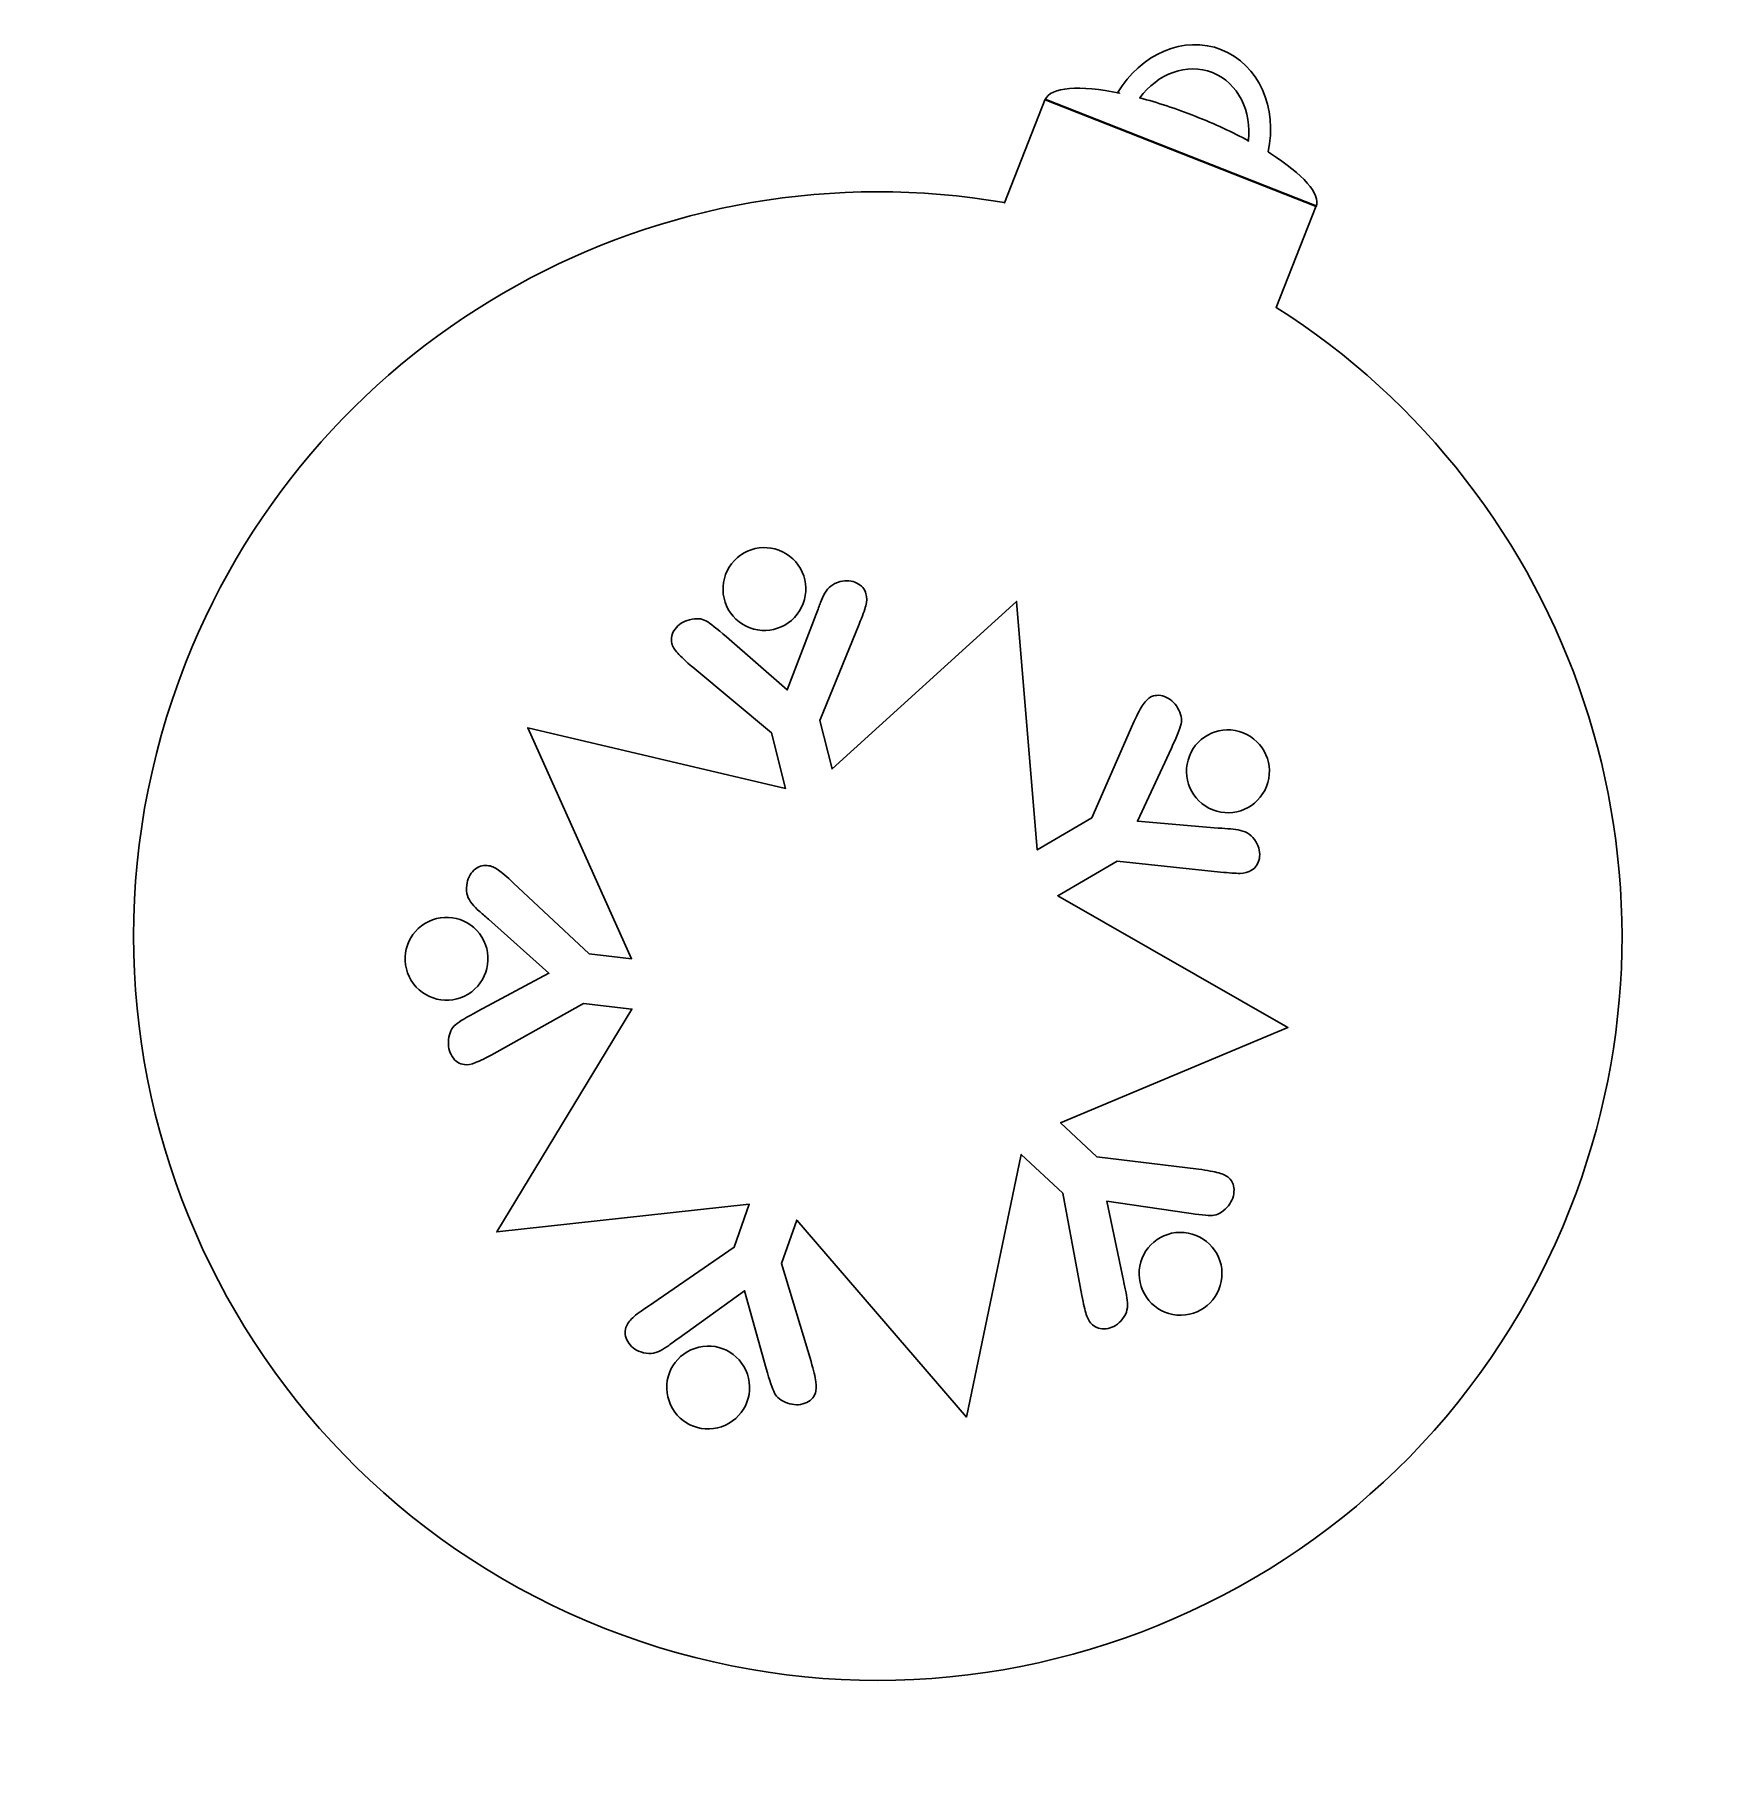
# Model space of a CAD drawing. Header units: centimetres. Extents: x -9.7 to 9.5, y -10.6 to 9.6.
import ezdxf

# ---------------------------------------------------------------- set-up
doc = ezdxf.new("R2010")
doc.units = ezdxf.units.CM
doc.header["$MEASUREMENT"] = 0
doc.layers.add('Camada 1', color=7, linetype='Continuous')

msp = doc.modelspace()

# ---------------------------------------------------------------- linework, layer by layer
at = {"layer": 'Camada 1'}
for points, knots in [([(1.93298, 8.80373), (1.99243, 8.95417), (2.33089, 8.97359), (2.79301, 8.87908), (2.79301, 8.87908), (2.79301, 8.87908), (2.76875, 8.88257), (2.76875, 8.88257), (2.76875, 8.88257), (3.0314, 9.33133), (3.53461, 9.55231), (3.96768, 9.3816), (3.96768, 9.3816), (4.3998, 9.2111), (4.61689, 8.70863), (4.50478, 8.20259), (4.50478, 8.20259), (4.50478, 8.20259), (4.53312, 8.18171), (4.53312, 8.18171), (4.53312, 8.18171), (4.90491, 7.94597), (5.11745, 7.71477), (5.06051, 7.57047), (5.06051, 7.57047), (5.06051, 7.57047), (1.93298, 8.80373), (1.93298, 8.80373)], [0, 0, 0, 0, 0.125, 0.125, 0.125, 0.125, 0.25, 0.25, 0.25, 0.25, 0.375, 0.375, 0.375, 0.375, 0.5, 0.5, 0.5, 0.5, 0.625, 0.625, 0.625, 0.625, 0.75, 0.75, 0.75, 0.75, 1, 1, 1, 1]), ([(1.93404, 8.81159), (1.93404, 8.81159), (1.46123, 7.61226), (1.46123, 7.61226), (1.46123, 7.61226), (1.46123, 7.61226), (1.46184, 7.61612), (1.46184, 7.61612), (1.46184, 7.61612), (-2.46818, 8.29909), (-6.46934, 6.1579), (-7.98987, 2.30143), (-7.98987, 2.30143), (-9.72943, -2.1111), (-7.563, -7.09881), (-3.15017, -8.83837), (-3.15017, -8.83837), (1.26237, -10.57819), (6.25011, -8.4112), (7.98993, -3.99864), (7.98993, -3.99864), (9.52684, -0.10008), (8.01454, 4.24744), (4.59797, 6.40711), (4.59797, 6.40711), (4.59797, 6.40711), (4.5972, 6.40592), (4.5972, 6.40592), (4.5972, 6.40592), (4.5972, 6.40592), (5.05969, 7.57921), (5.05969, 7.57921), (5.05969, 7.57921), (5.05969, 7.57921), (1.93404, 8.81159), (1.93404, 8.81159)], [0, 0, 0, 0, 0.1, 0.1, 0.1, 0.1, 0.2, 0.2, 0.2, 0.2, 0.3, 0.3, 0.3, 0.3, 0.4, 0.4, 0.4, 0.4, 0.5, 0.5, 0.5, 0.5, 0.6, 0.6, 0.6, 0.6, 0.7, 0.7, 0.7, 0.7, 0.8, 0.8, 0.8, 0.8, 1, 1, 1, 1]), ([(1.93298, 8.80373), (1.93298, 8.80373), (1.93298, 8.80373), (1.93298, 8.80373), (1.93298, 8.80373), (1.93298, 8.80373), (1.93298, 8.80373), (1.93298, 8.80373)], [0, 0, 0, 0, 0.33333333, 0.33333333, 0.33333333, 0.33333333, 1, 1, 1, 1]), ([(1.93404, 8.81159), (1.93404, 8.81159), (1.93404, 8.81159), (1.93404, 8.81159), (1.93404, 8.81159), (1.93404, 8.81159), (1.93404, 8.81159), (1.93404, 8.81159)], [0, 0, 0, 0, 0.33333333, 0.33333333, 0.33333333, 0.33333333, 1, 1, 1, 1])]:
    msp.add_open_spline(points, degree=3, knots=knots, dxfattribs=at)
at = {"layer": 'Camada 1', "color": 7}
for points, knots in [([(4.27563, 8.32227), (4.3213, 8.66946), (4.16125, 8.99974), (3.86362, 9.11708), (3.86362, 9.11708), (3.56821, 9.23373), (3.22854, 9.1047), (3.02423, 8.82411), (3.02423, 8.82411), (3.02423, 8.82411), (3.02444, 8.82485), (3.02444, 8.82485), (3.02444, 8.82485), (3.22529, 8.77212), (3.44216, 8.70132), (3.66492, 8.61347), (3.66492, 8.61347), (3.88865, 8.52526), (4.0964, 8.42855), (4.27979, 8.3296), (4.27979, 8.3296), (4.27979, 8.3296), (4.27563, 8.32227), (4.27563, 8.32227)], [0, 0, 0, 0, 0.14285714, 0.14285714, 0.14285714, 0.14285714, 0.28571429, 0.28571429, 0.28571429, 0.28571429, 0.42857143, 0.42857143, 0.42857143, 0.42857143, 0.57142857, 0.57142857, 0.57142857, 0.57142857, 0.71428571, 0.71428571, 0.71428571, 0.71428571, 1, 1, 1, 1]), ([(-1.60061, 2.77848), (-1.39164, 2.61695), (-1.09131, 2.65598), (-0.93034, 2.86521), (-0.93034, 2.86521), (-0.76908, 3.07391), (-0.80784, 3.37422), (-1.01707, 3.53548), (-1.01707, 3.53548), (-1.22577, 3.69674), (-1.52637, 3.65827), (-1.68737, 3.44901), (-1.68737, 3.44901), (-1.84834, 3.24007), (-1.80987, 2.93948), (-1.60061, 2.77848)], [0, 0, 0, 0, 0.2, 0.2, 0.2, 0.2, 0.4, 0.4, 0.4, 0.4, 0.6, 0.6, 0.6, 0.6, 1, 1, 1, 1]), ([(2.86587, -4.966), (2.85748, -4.92779), (2.84716, -4.88117), (2.83497, -4.82535), (2.83497, -4.82535), (2.83497, -4.82535), (2.6428, -3.90979), (2.6428, -3.90979), (2.6428, -3.90979), (2.6428, -3.90979), (3.5654, -4.04422), (3.5654, -4.04422), (3.5654, -4.04422), (3.7069, -4.06536), (3.80665, -4.07457), (3.863, -4.07187), (3.863, -4.07187), (3.91967, -4.06862), (3.9755, -4.0388), (4.02942, -3.98133), (4.02942, -3.98133), (4.08038, -3.92659), (4.10803, -3.86587), (4.11181, -3.79946), (4.11181, -3.79946), (4.11588, -3.73305), (4.09665, -3.68021), (4.05355, -3.63984), (4.05355, -3.63984), (4.02778, -3.61571), (3.98878, -3.59621), (3.93618, -3.58208), (3.93618, -3.58208), (3.88385, -3.56771), (3.80553, -3.55308), (3.70091, -3.53845), (3.70091, -3.53845), (3.70091, -3.53845), (2.52918, -3.39454), (2.52918, -3.39454), (2.52918, -3.39454), (2.52918, -3.39454), (2.11071, -3.00343), (2.11071, -3.00343), (2.11071, -3.00343), (2.11071, -3.00343), (4.73331, -1.90356), (4.73331, -1.90356), (4.73331, -1.90356), (4.73331, -1.90356), (2.07684, -0.38329), (2.07684, -0.38329), (2.07684, -0.38329), (2.07684, -0.38329), (2.76177, 0.01705), (2.76177, 0.01705), (2.76177, 0.01705), (2.76177, 0.01705), (3.95705, -0.10926), (3.95705, -0.10926), (3.95705, -0.10926), (4.05518, -0.12064), (4.12998, -0.12553), (4.18123, -0.12445), (4.18123, -0.12445), (4.23219, -0.1231), (4.2769, -0.1109), (4.31537, -0.08865), (4.31537, -0.08865), (4.36307, -0.061), (4.39234, -0.01547), (4.40453, 0.04769), (4.40453, 0.04769), (4.41646, 0.11029), (4.40347, 0.17371), (4.36714, 0.23578), (4.36714, 0.23578), (4.34301, 0.27616), (4.31697, 0.3065), (4.28771, 0.32711), (4.28771, 0.32711), (4.25871, 0.34717), (4.22511, 0.3618), (4.18743, 0.37074), (4.18743, 0.37074), (4.14975, 0.37942), (4.11126, 0.38511), (4.07305, 0.38781), (4.07305, 0.38781), (4.03402, 0.39054), (3.98632, 0.39379), (3.92941, 0.39813), (3.92941, 0.39813), (3.92941, 0.39813), (2.99675, 0.47618), (2.99675, 0.47618), (2.99675, 0.47618), (2.99675, 0.47618), (3.38976, 1.32155), (3.38976, 1.32155), (3.38976, 1.32155), (3.45048, 1.45138), (3.4876, 1.54409), (3.50115, 1.5991), (3.50115, 1.5991), (3.51472, 1.65466), (3.50171, 1.71591), (3.46159, 1.78423), (3.46159, 1.78423), (3.42418, 1.849), (3.37377, 1.89266), (3.31141, 1.91541), (3.31141, 1.91541), (3.24881, 1.93819), (3.19243, 1.93467), (3.14202, 1.90512), (3.14202, 1.90512), (3.11141, 1.88723), (3.0813, 1.85525), (3.05259, 1.80918), (3.05259, 1.80918), (3.02357, 1.76309), (2.98753, 1.6921), (2.9439, 1.59614), (2.9439, 1.59614), (2.9439, 1.59614), (2.4704, 0.51468), (2.4704, 0.51468), (2.4704, 0.51468), (2.4704, 0.51468), (1.84077, 0.14659), (1.84077, 0.14659), (1.84077, 0.14659), (1.84077, 0.14659), (1.6028, 3.01367), (1.6028, 3.01367), (1.6028, 3.01367), (1.6028, 3.01367), (-0.5276, 1.0806), (-0.5276, 1.0806), (-0.5276, 1.0806), (-0.5276, 1.0806), (-0.66881, 1.63951), (-0.66881, 1.63951), (-0.66881, 1.63951), (-0.66881, 1.63951), (-0.21508, 2.7524), (-0.21508, 2.7524), (-0.21508, 2.7524), (-0.17714, 2.84373), (-0.15139, 2.91422), (-0.13893, 2.96354), (-0.13893, 2.96354), (-0.12565, 3.01315), (-0.12456, 3.05921), (-0.13594, 3.10287), (-0.13594, 3.10287), (-0.14922, 3.15626), (-0.18476, 3.19693), (-0.24193, 3.22566), (-0.24193, 3.22566), (-0.29884, 3.25439), (-0.36308, 3.26008), (-0.43301, 3.2422), (-0.43301, 3.2422), (-0.47854, 3.23056), (-0.51514, 3.21373), (-0.54279, 3.19151), (-0.54279, 3.19151), (-0.57044, 3.16899), (-0.59375, 3.14108), (-0.61243, 3.10721), (-0.61243, 3.10721), (-0.63169, 3.07332), (-0.64767, 3.03837), (-0.66069, 3.00177), (-0.66069, 3.00177), (-0.67424, 2.96544), (-0.69077, 2.92046), (-0.71109, 2.86678), (-0.71109, 2.86678), (-0.71109, 2.86678), (-1.04447, 1.99294), (-1.04447, 1.99294), (-1.04447, 1.99294), (-1.04447, 1.99294), (-1.74781, 2.60495), (-1.74781, 2.60495), (-1.74781, 2.60495), (-1.85568, 2.69927), (-1.93429, 2.76105), (-1.98308, 2.78926), (-1.98308, 2.78926), (-2.03269, 2.81744), (-2.09529, 2.82233), (-2.17199, 2.80281), (-2.17199, 2.80281), (-2.24488, 2.78439), (-2.30074, 2.74862), (-2.33976, 2.69494), (-2.33976, 2.69494), (-2.37905, 2.64099), (-2.39127, 2.58598), (-2.37717, 2.5296), (-2.37717, 2.5296), (-2.36823, 2.49489), (-2.346, 2.45695), (-2.30967, 2.41683), (-2.30967, 2.41683), (-2.27308, 2.37616), (-2.21535, 2.32198), (-2.13512, 2.25311), (-2.13512, 2.25311), (-2.13512, 2.25311), (-1.22794, 1.49799), (-1.22794, 1.49799), (-1.22794, 1.49799), (-1.22794, 1.49799), (-1.06504, 0.85508), (-1.06504, 0.85508), (-1.06504, 0.85508), (-1.06504, 0.85508), (-4.04081, 1.55572), (-4.04081, 1.55572), (-4.04081, 1.55572), (-4.04081, 1.55572), (-2.84119, -1.11107), (-2.84119, -1.11107), (-2.84119, -1.11107), (-2.84119, -1.11107), (-3.33096, -1.05334), (-3.33096, -1.05334), (-3.33096, -1.05334), (-3.33096, -1.05334), (-4.2094, -0.23289), (-4.2094, -0.23289), (-4.2094, -0.23289), (-4.28097, -0.16457), (-4.33759, -0.11579), (-4.37934, -0.08599), (-4.37934, -0.08599), (-4.4208, -0.05617), (-4.46419, -0.03881), (-4.50809, -0.03339), (-4.50809, -0.03339), (-4.56283, -0.02717), (-4.61353, -0.04559), (-4.66123, -0.08869), (-4.66123, -0.08869), (-4.70867, -0.13206), (-4.73605, -0.18979), (-4.74471, -0.26162), (-4.74471, -0.26162), (-4.75013, -0.30798), (-4.74714, -0.34809), (-4.73603, -0.38195), (-4.73603, -0.38195), (-4.72518, -0.41558), (-4.70756, -0.4478), (-4.68237, -0.47736), (-4.68237, -0.47736), (-4.65771, -0.50718), (-4.63033, -0.53454), (-4.60106, -0.56002), (-4.60106, -0.56002), (-4.57206, -0.58579), (-4.53573, -0.61722), (-4.49292, -0.6549), (-4.49292, -0.6549), (-4.49292, -0.6549), (-3.79553, -1.27802), (-3.79553, -1.27802), (-3.79553, -1.27802), (-3.79553, -1.27802), (-4.61788, -1.71683), (-4.61788, -1.71683), (-4.61788, -1.71683), (-4.74472, -1.78433), (-4.8301, -1.83528), (-4.87455, -1.87106), (-4.87455, -1.87106), (-4.91818, -1.90739), (-4.94501, -1.9643), (-4.95424, -2.04291), (-4.95424, -2.04291), (-4.96292, -2.11718), (-4.94935, -2.18277), (-4.91304, -2.23807), (-4.91304, -2.23807), (-4.87698, -2.29387), (-4.83009, -2.32507), (-4.77154, -2.33184), (-4.77154, -2.33184), (-4.7363, -2.33618), (-4.69349, -2.32859), (-4.64279, -2.30909), (-4.64279, -2.30909), (-4.59209, -2.28959), (-4.52, -2.25488), (-4.42758, -2.20447), (-4.42758, -2.20447), (-4.42758, -2.20447), (-3.39843, -1.62606), (-3.39843, -1.62606), (-3.39843, -1.62606), (-3.39843, -1.62606), (-2.83873, -1.69165), (-2.83873, -1.69165), (-2.83873, -1.69165), (-2.83873, -1.69165), (-4.39858, -4.26221), (-4.39858, -4.26221), (-4.39858, -4.26221), (-4.39858, -4.26221), (-1.48353, -3.94452), (-1.48353, -3.94452), (-1.48353, -3.94452), (-1.48353, -3.94452), (-1.65591, -4.43945), (-1.65591, -4.43945), (-1.65591, -4.43945), (-1.65591, -4.43945), (-2.64738, -5.11922), (-2.64738, -5.11922), (-2.64738, -5.11922), (-2.72977, -5.17396), (-2.78994, -5.2187), (-2.82788, -5.25313), (-2.82788, -5.25313), (-2.86556, -5.28729), (-2.89239, -5.32523), (-2.90702, -5.36751), (-2.90702, -5.36751), (-2.92491, -5.41955), (-2.91787, -5.47321), (-2.88614, -5.52851), (-2.88614, -5.52851), (-2.85415, -5.58407), (-2.80346, -5.62389), (-2.73543, -5.64776), (-2.73543, -5.64776), (-2.69124, -5.66295), (-2.6514, -5.66919), (-2.61589, -5.66567), (-2.61589, -5.66567), (-2.58065, -5.66186), (-2.5457, -5.65157), (-2.51127, -5.63368), (-2.51127, -5.63368), (-2.47685, -5.61632), (-2.44433, -5.59547), (-2.41287, -5.57269), (-2.41287, -5.57269), (-2.3817, -5.54935), (-2.34321, -5.52118), (-2.29714, -5.48728), (-2.29714, -5.48728), (-2.29714, -5.48728), (-1.53712, -4.94168), (-1.53712, -4.94168), (-1.53712, -4.94168), (-1.53712, -4.94168), (-1.28722, -5.83962), (-1.28722, -5.83962), (-1.28722, -5.83962), (-1.24954, -5.97786), (-1.21729, -6.07272), (-1.19181, -6.12315), (-1.19181, -6.12315), (-1.16633, -6.17411), (-1.11675, -6.21258), (-1.04166, -6.23859), (-1.04166, -6.23859), (-0.97117, -6.26351), (-0.90479, -6.26407), (-0.84269, -6.24076), (-0.84269, -6.24076), (-0.78009, -6.21745), (-0.73969, -6.17845), (-0.72019, -6.12315), (-0.72019, -6.12315), (-0.70855, -6.08979), (-0.70638, -6.04589), (-0.7145, -5.99194), (-0.7145, -5.99194), (-0.72236, -5.93828), (-0.74133, -5.86076), (-0.77006, -5.7594), (-0.77006, -5.7594), (-0.77006, -5.7594), (-1.11182, -4.62915), (-1.11182, -4.62915), (-1.11182, -4.62915), (-1.11182, -4.62915), (-0.93592, -4.12557), (-0.93592, -4.12557), (-0.93592, -4.12557), (-0.93592, -4.12557), (1.02451, -6.40014), (1.02451, -6.40014), (1.02451, -6.40014), (1.02451, -6.40014), (1.65684, -3.36828), (1.65684, -3.36828), (1.65684, -3.36828), (1.65684, -3.36828), (2.13579, -3.81577), (2.13579, -3.81577), (2.13579, -3.81577), (2.13579, -3.81577), (2.35669, -4.99721), (2.35669, -4.99721), (2.35669, -4.99721), (2.37378, -5.09479), (2.39032, -5.16771), (2.40656, -5.2165), (2.40656, -5.2165), (2.42201, -5.26473), (2.44614, -5.30429), (2.47921, -5.33495), (2.47921, -5.33495), (2.51906, -5.37234), (2.57134, -5.38752), (2.63479, -5.38101), (2.63479, -5.38101), (2.69848, -5.37424), (2.75515, -5.34413), (2.80447, -5.29103), (2.80447, -5.29103), (2.83643, -5.25743), (2.85813, -5.22327), (2.86924, -5.18911), (2.86924, -5.18911), (2.88035, -5.15548), (2.88496, -5.11918), (2.88252, -5.08068), (2.88252, -5.08068), (2.87998, -5.04218), (2.87458, -5.00395), (2.86587, -4.966)], [0, 0, 0, 0, 0.00900901, 0.00900901, 0.00900901, 0.00900901, 0.01801802, 0.01801802, 0.01801802, 0.01801802, 0.02702703, 0.02702703, 0.02702703, 0.02702703, 0.03603604, 0.03603604, 0.03603604, 0.03603604, 0.04504505, 0.04504505, 0.04504505, 0.04504505, 0.05405405, 0.05405405, 0.05405405, 0.05405405, 0.06306306, 0.06306306, 0.06306306, 0.06306306, 0.07207207, 0.07207207, 0.07207207, 0.07207207, 0.08108108, 0.08108108, 0.08108108, 0.08108108, 0.09009009, 0.09009009, 0.09009009, 0.09009009, 0.0990991, 0.0990991, 0.0990991, 0.0990991, 0.10810811, 0.10810811, 0.10810811, 0.10810811, 0.11711712, 0.11711712, 0.11711712, 0.11711712, 0.12612613, 0.12612613, 0.12612613, 0.12612613, 0.13513514, 0.13513514, 0.13513514, 0.13513514, 0.14414414, 0.14414414, 0.14414414, 0.14414414, 0.15315315, 0.15315315, 0.15315315, 0.15315315, 0.16216216, 0.16216216, 0.16216216, 0.16216216, 0.17117117, 0.17117117, 0.17117117, 0.17117117, 0.18018018, 0.18018018, 0.18018018, 0.18018018, 0.18918919, 0.18918919, 0.18918919, 0.18918919, 0.1981982, 0.1981982, 0.1981982, 0.1981982, 0.20720721, 0.20720721, 0.20720721, 0.20720721, 0.21621622, 0.21621622, 0.21621622, 0.21621622, 0.22522523, 0.22522523, 0.22522523, 0.22522523, 0.23423423, 0.23423423, 0.23423423, 0.23423423, 0.24324324, 0.24324324, 0.24324324, 0.24324324, 0.25225225, 0.25225225, 0.25225225, 0.25225225, 0.26126126, 0.26126126, 0.26126126, 0.26126126, 0.27027027, 0.27027027, 0.27027027, 0.27027027, 0.27927928, 0.27927928, 0.27927928, 0.27927928, 0.28828829, 0.28828829, 0.28828829, 0.28828829, 0.2972973, 0.2972973, 0.2972973, 0.2972973, 0.30630631, 0.30630631, 0.30630631, 0.30630631, 0.31531532, 0.31531532, 0.31531532, 0.31531532, 0.32432432, 0.32432432, 0.32432432, 0.32432432, 0.33333333, 0.33333333, 0.33333333, 0.33333333, 0.34234234, 0.34234234, 0.34234234, 0.34234234, 0.35135135, 0.35135135, 0.35135135, 0.35135135, 0.36036036, 0.36036036, 0.36036036, 0.36036036, 0.36936937, 0.36936937, 0.36936937, 0.36936937, 0.37837838, 0.37837838, 0.37837838, 0.37837838, 0.38738739, 0.38738739, 0.38738739, 0.38738739, 0.3963964, 0.3963964, 0.3963964, 0.3963964, 0.40540541, 0.40540541, 0.40540541, 0.40540541, 0.41441441, 0.41441441, 0.41441441, 0.41441441, 0.42342342, 0.42342342, 0.42342342, 0.42342342, 0.43243243, 0.43243243, 0.43243243, 0.43243243, 0.44144144, 0.44144144, 0.44144144, 0.44144144, 0.45045045, 0.45045045, 0.45045045, 0.45045045, 0.45945946, 0.45945946, 0.45945946, 0.45945946, 0.46846847, 0.46846847, 0.46846847, 0.46846847, 0.47747748, 0.47747748, 0.47747748, 0.47747748, 0.48648649, 0.48648649, 0.48648649, 0.48648649, 0.4954955, 0.4954955, 0.4954955, 0.4954955, 0.5045045, 0.5045045, 0.5045045, 0.5045045, 0.51351351, 0.51351351, 0.51351351, 0.51351351, 0.52252252, 0.52252252, 0.52252252, 0.52252252, 0.53153153, 0.53153153, 0.53153153, 0.53153153, 0.54054054, 0.54054054, 0.54054054, 0.54054054, 0.54954955, 0.54954955, 0.54954955, 0.54954955, 0.55855856, 0.55855856, 0.55855856, 0.55855856, 0.56756757, 0.56756757, 0.56756757, 0.56756757, 0.57657658, 0.57657658, 0.57657658, 0.57657658, 0.58558559, 0.58558559, 0.58558559, 0.58558559, 0.59459459, 0.59459459, 0.59459459, 0.59459459, 0.6036036, 0.6036036, 0.6036036, 0.6036036, 0.61261261, 0.61261261, 0.61261261, 0.61261261, 0.62162162, 0.62162162, 0.62162162, 0.62162162, 0.63063063, 0.63063063, 0.63063063, 0.63063063, 0.63963964, 0.63963964, 0.63963964, 0.63963964, 0.64864865, 0.64864865, 0.64864865, 0.64864865, 0.65765766, 0.65765766, 0.65765766, 0.65765766, 0.66666667, 0.66666667, 0.66666667, 0.66666667, 0.67567568, 0.67567568, 0.67567568, 0.67567568, 0.68468468, 0.68468468, 0.68468468, 0.68468468, 0.69369369, 0.69369369, 0.69369369, 0.69369369, 0.7027027, 0.7027027, 0.7027027, 0.7027027, 0.71171171, 0.71171171, 0.71171171, 0.71171171, 0.72072072, 0.72072072, 0.72072072, 0.72072072, 0.72972973, 0.72972973, 0.72972973, 0.72972973, 0.73873874, 0.73873874, 0.73873874, 0.73873874, 0.74774775, 0.74774775, 0.74774775, 0.74774775, 0.75675676, 0.75675676, 0.75675676, 0.75675676, 0.76576577, 0.76576577, 0.76576577, 0.76576577, 0.77477477, 0.77477477, 0.77477477, 0.77477477, 0.78378378, 0.78378378, 0.78378378, 0.78378378, 0.79279279, 0.79279279, 0.79279279, 0.79279279, 0.8018018, 0.8018018, 0.8018018, 0.8018018, 0.81081081, 0.81081081, 0.81081081, 0.81081081, 0.81981982, 0.81981982, 0.81981982, 0.81981982, 0.82882883, 0.82882883, 0.82882883, 0.82882883, 0.83783784, 0.83783784, 0.83783784, 0.83783784, 0.84684685, 0.84684685, 0.84684685, 0.84684685, 0.85585586, 0.85585586, 0.85585586, 0.85585586, 0.86486486, 0.86486486, 0.86486486, 0.86486486, 0.87387387, 0.87387387, 0.87387387, 0.87387387, 0.88288288, 0.88288288, 0.88288288, 0.88288288, 0.89189189, 0.89189189, 0.89189189, 0.89189189, 0.9009009, 0.9009009, 0.9009009, 0.9009009, 0.90990991, 0.90990991, 0.90990991, 0.90990991, 0.91891892, 0.91891892, 0.91891892, 0.91891892, 0.92792793, 0.92792793, 0.92792793, 0.92792793, 0.93693694, 0.93693694, 0.93693694, 0.93693694, 0.94594595, 0.94594595, 0.94594595, 0.94594595, 0.95495495, 0.95495495, 0.95495495, 0.95495495, 0.96396396, 0.96396396, 0.96396396, 0.96396396, 0.97297297, 0.97297297, 0.97297297, 0.97297297, 0.98198198, 0.98198198, 0.98198198, 0.98198198, 1, 1, 1, 1]), ([(3.86629, 0.60853), (4.11185, 0.51204), (4.38995, 0.6321), (4.48671, 0.87796), (4.48671, 0.87796), (4.58373, 1.12352), (4.46258, 1.40133), (4.21702, 1.49809), (4.21702, 1.49809), (3.97146, 1.59511), (3.69391, 1.47425), (3.59715, 1.22866), (3.59715, 1.22866), (3.5004, 0.98283), (3.62073, 0.70555), (3.86629, 0.60853)], [0, 0, 0, 0, 0.2, 0.2, 0.2, 0.2, 0.4, 0.4, 0.4, 0.4, 0.6, 0.6, 0.6, 0.6, 1, 1, 1, 1]), ([(-4.56934, -0.86054), (-4.70758, -0.63504), (-5.00138, -0.56455), (-5.22688, -0.70198), (-5.22688, -0.70198), (-5.45186, -0.83993), (-5.52287, -1.13428), (-5.38518, -1.35955), (-5.38518, -1.35955), (-5.24694, -1.58479), (-4.95288, -1.65578), (-4.72764, -1.51782), (-4.72764, -1.51782), (-4.50267, -1.37984), (-4.43136, -1.08576), (-4.56934, -0.86054)], [0, 0, 0, 0, 0.2, 0.2, 0.2, 0.2, 0.4, 0.4, 0.4, 0.4, 0.6, 0.6, 0.6, 0.6, 1, 1, 1, 1]), ([(3.97093, -4.78683), (3.99395, -4.52365), (3.79853, -4.2919), (3.53564, -4.26941), (3.53564, -4.26941), (3.27246, -4.24689), (3.04097, -4.44205), (3.01875, -4.70497), (3.01875, -4.70497), (2.996, -4.96789), (3.19086, -5.19937), (3.45378, -5.22212), (3.45378, -5.22212), (3.71693, -5.24464), (3.94868, -5.04974), (3.97093, -4.78683)], [0, 0, 0, 0, 0.2, 0.2, 0.2, 0.2, 0.4, 0.4, 0.4, 0.4, 0.6, 0.6, 0.6, 0.6, 1, 1, 1, 1]), ([(-2.11261, -5.60648), (-2.36251, -5.69213), (-2.49559, -5.96399), (-2.40968, -6.21388), (-2.40968, -6.21388), (-2.3243, -6.46351), (-2.05217, -6.59686), (-1.80254, -6.51066), (-1.80254, -6.51066), (-1.5532, -6.42501), (-1.41985, -6.15342), (-1.5052, -5.90379), (-1.5052, -5.90379), (-1.59114, -5.65363), (-1.863, -5.52081), (-2.11261, -5.60648)], [0, 0, 0, 0, 0.2, 0.2, 0.2, 0.2, 0.4, 0.4, 0.4, 0.4, 0.6, 0.6, 0.6, 0.6, 1, 1, 1, 1])]:
    msp.add_open_spline(points, degree=3, knots=knots, dxfattribs=at)

doc.saveas('drawing.dxf')
